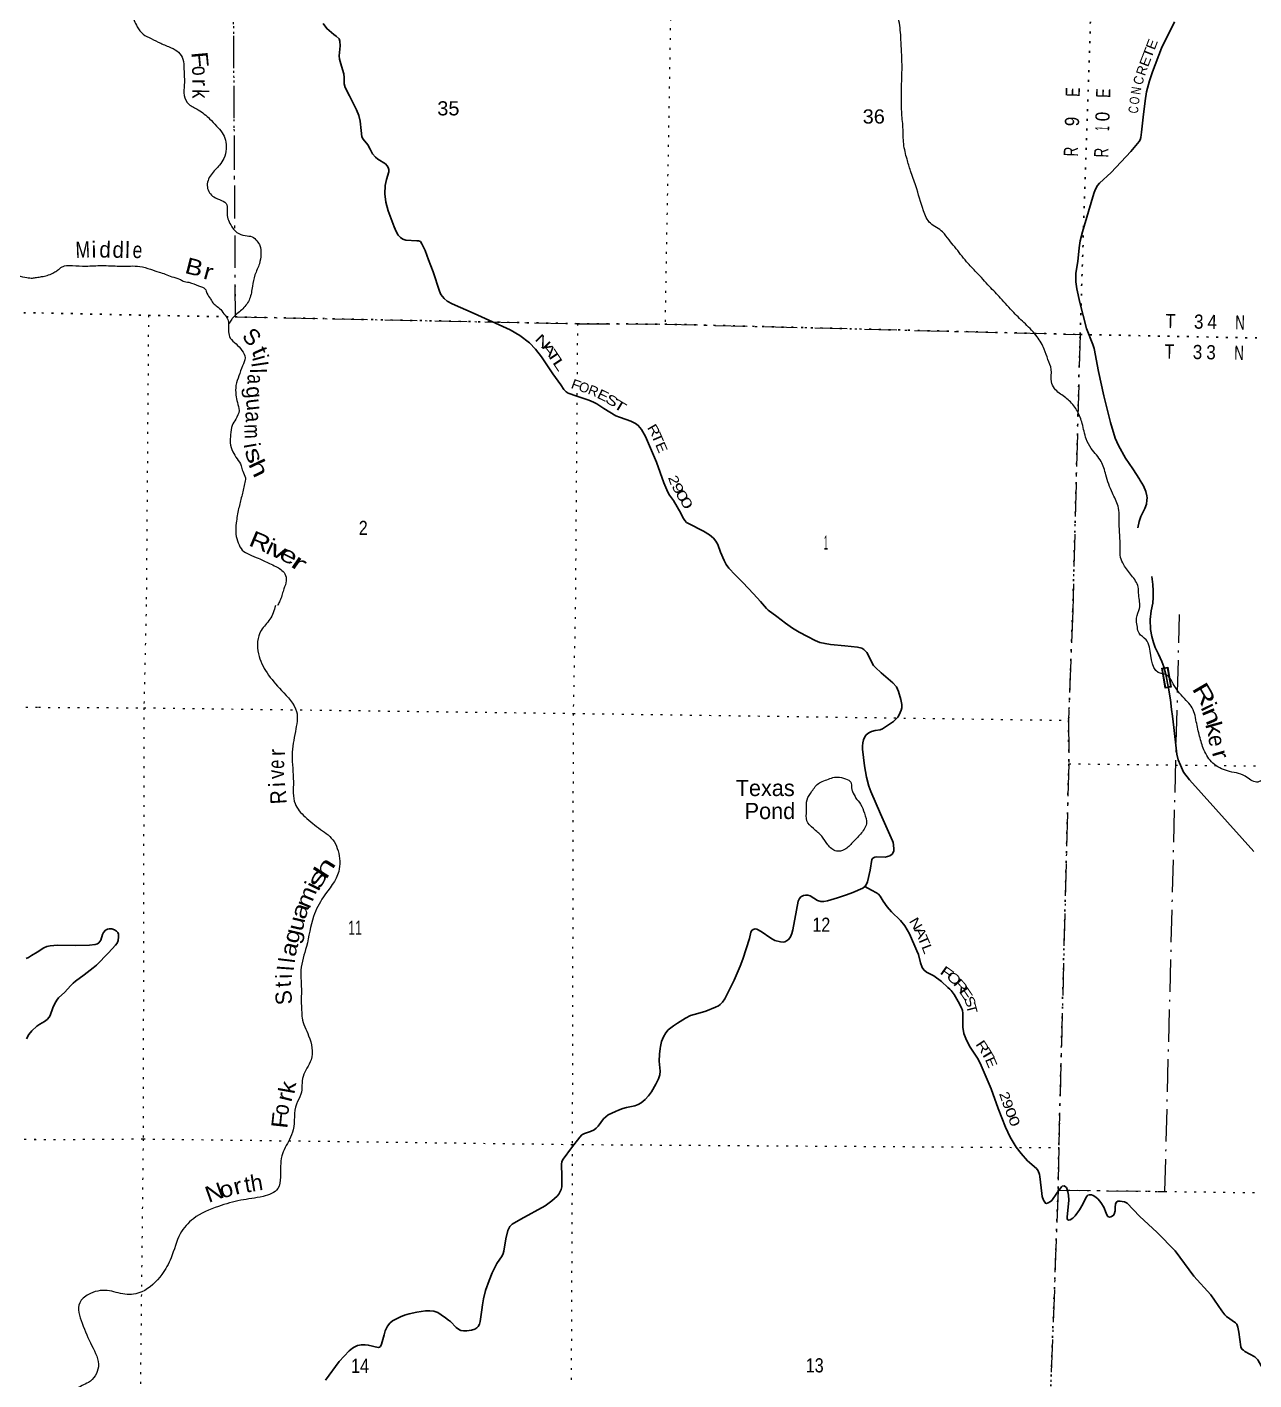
# Model space of a CAD drawing. Header units: feet. Extents: x -1048576 to 137166, y -268550 to 2097152.
# Drawn here: x -153338 to -138195, y 312388 to 329090 of the extents above; entities that cross this region are included whole.
import ezdxf
from ezdxf.enums import TextEntityAlignment as Align

# ---------------------------------------------------------------- set-up
doc = ezdxf.new("R2010")
doc.units = ezdxf.units.FT
doc.header["$LTSCALE"] = 80
doc.linetypes.add('DOT_DASHED', pattern=[7.7, 5, -1.2, 0.3, -1.2])
doc.linetypes.add('DOTTED', pattern=[1.5, 0.3, -1.2])
for name, color, linetype, lineweight in [('29', 7, 'Continuous', 25), ('31', 7, 'Continuous', 13), ('39', 7, 'Continuous', 13), ('44', 7, 'DOT_DASHED', 13), ('6', 7, 'DOTTED', 25), ('7', 7, 'DOTTED', 13)]:
    doc.layers.add(name, color=color, linetype=linetype, lineweight=lineweight)
doc.layers.add('30', color=7, linetype='Continuous')
doc.layers.add('41', color=7, linetype='Continuous')

msp = doc.modelspace()

# ---------------------------------------------------------------- linework, layer by layer
at = {"layer": '29'}
for points in [[(-149684.14, 329133.42), (-149639.9, 329071.28), (-149551.67, 328997.94), (-149521.48, 328977.06), (-149484.42, 328944.14), (-149476.17, 328915.33), (-149474.03, 328860.03), (-149485.06, 328734.85), (-149482.27, 328695.09), (-149457.76, 328609.42), (-149428.69, 328511.93), (-149424.53, 328467.77), (-149422.47, 328388.44), (-149413.37, 328342.45), (-149359.66, 328241.07), (-149272.2, 328066.72), (-149245.32, 327997.44), (-149228.86, 327927.03), (-149215.59, 327813.81), (-149206.1, 327734.96), (-149191.7, 327707.25), (-149134.2, 327637.49), (-149104.35, 327582.74), (-149074.32, 327526.17), (-149038.52, 327483.29), (-149008.43, 327460.33), (-148916.06, 327401.63), (-148895.19, 327375.98), (-148880.78, 327355.41), (-148874.22, 327330.64), (-148874.58, 327301.9), (-148901.38, 327207.6), (-148919.8, 327133.1), (-148922.88, 327032), (-148911.57, 326926.87), (-148882.11, 326819.6), (-148808.93, 326625.15), (-148781.69, 326565.08), (-148757.27, 326519.75), (-148728.15, 326491.01), (-148699.33, 326472.49), (-148662.9, 326458.48), (-148527.77, 326451.48), (-148507.91, 326451.98), (-148483.44, 326443.09), (-148464.67, 326414.95), (-148425.77, 326331.58), (-148382.2, 326217.9)], [(-139175.64, 329155.78), (-139335.48, 328829.64), (-139448.67, 328535.49), (-139485.36, 328427.09), (-139521.15, 328289.54), (-139538.78, 328178.02), (-139561.83, 327978.72), (-139581.86, 327791.06), (-139589.96, 327726.4), (-139600.35, 327696.37), (-139612.69, 327675.79), (-139653.84, 327628.43), (-139716.36, 327553.55), (-139958.42, 327294.65), (-140100.3, 327163.11), (-140125.1, 327132.18), (-140155.84, 327080.76), (-140172.25, 327033.52), (-140238.49, 326811.77), (-140312.08, 326564.08), (-140338.06, 326450.86), (-140353.17, 326366.48), (-140370.25, 326196.55), (-140394.22, 326051.55), (-140393.77, 326020.96), (-140392.12, 325946.58), (-140382.88, 325859.27), (-140343.8, 325691.33), (-140261.48, 325369.55), (-140183.94, 325170.71), (-140168.53, 325120.43), (-140114.16, 324839.25), (-140045.83, 324535.75), (-139963.57, 324207.92), (-139908.53, 324015.62), (-139868.57, 323923.54), (-139779.26, 323766.24), (-139691.48, 323634.32), (-139609.18, 323507.82)], [(-148382.2, 326217.9), (-148324.86, 326068.26), (-148247.97, 325829.35), (-148229.8, 325787.28), (-148190.15, 325738.04), (-148153.62, 325707.04), (-148089.76, 325672.69), (-147818.26, 325555.65), (-147373.9, 325350.53), (-147256.07, 325281.31), (-147137.02, 325191.31), (-147062.54, 325114.66), (-146989, 325020.58), (-146847.36, 324807.48), (-146751.54, 324671.46), (-146712.46, 324614.64), (-146685.6, 324586.16), (-146658.93, 324571.44), (-146552.83, 324532.7), (-146405.73, 324483.02), (-146347.59, 324458.55), (-146304.86, 324437.78), (-146219.05, 324380.88), (-146070.42, 324290.96), (-146026.94, 324273.22), (-145943.66, 324243.61), (-145884.91, 324223.88), (-145829.32, 324197.14), (-145794.9, 324171.87), (-145755.2, 324121.02), (-145705.14, 324033.87), (-145570.31, 323719.81), (-145479.43, 323464.64), (-145429.87, 323347.13), (-145409.11, 323310.21), (-145360.04, 323243.61), (-145270.41, 323089.46), (-145244.35, 323036.52), (-145218.64, 322998.19), (-145199.05, 322974.79), (-145172.52, 322959.48), (-144989.63, 322865.28), (-144917.01, 322822.58), (-144867.6, 322781.44), (-144835.19, 322742.99), (-144812, 322701.18), (-144777.69, 322609.26), (-144735.77, 322503.62), (-144708.23, 322455.25), (-144676.05, 322408.97), (-144600.23, 322329.25), (-144504.12, 322231.61), (-144372.01, 322091.3), (-144283.94, 321997.76), (-144211.75, 321913.12)], [(-139609.18, 323507.82), (-139597.74, 323490.24), (-139559.65, 323425.56), (-139530.16, 323354.42), (-139518.44, 323304.14), (-139514.32, 323277.39), (-139516.83, 323249.28), (-139522.52, 323201.23), (-139541.82, 323146.42), (-139593.01, 323047.79), (-139610.95, 322985.09), (-139626.35, 322906.62)], [(-139455.36, 322305.44), (-139443.94, 322209.19), (-139438.51, 322131.6), (-139437.7, 322048.65), (-139443.7, 321978.1), (-139463.16, 321882.88)], [(-144211.75, 321913.12), (-144188.95, 321889.83), (-144082.62, 321813.35), (-143976.29, 321729.4), (-143889.05, 321668.51), (-143810.26, 321621.2), (-143707.11, 321567.91), (-143608.8, 321514.87), (-143552.94, 321494.13), (-143489.41, 321479.43), (-143422.25, 321468.24), (-143246.63, 321449.75), (-143090.2, 321432.79), (-143032.97, 321421.34), (-143009.98, 321406.68), (-142989.2, 321386.11), (-142974.54, 321367.5), (-142889.57, 321210.24), (-142866.35, 321182.82), (-142796.36, 321119.44), (-142651.26, 320995.28), (-142607.81, 320943.88), (-142580.93, 320886.21), (-142554.82, 320789.21), (-142539.89, 320725.78), (-142540.1, 320685.71), (-142547.35, 320656.76), (-142573.46, 320600.79), (-142590.84, 320571.42), (-142605.18, 320554.16), (-142644.35, 320518.71), (-142728.3, 320459.02), (-142778.66, 320427.31), (-142808.1, 320415.86), (-142868.21, 320406.79), (-142915.64, 320393.68), (-142950.29, 320378.8), (-142980.13, 320352.69), (-142999.77, 320328.57), (-143013.71, 320291.13), (-143023.04, 320251.95), (-143026.77, 320210.91), (-143026.77, 320173.6), (-143000.75, 319968.6), (-142976.41, 319830.36), (-142947.07, 319716.77), (-142924.17, 319653.14), (-142806.2, 319376.29), (-142657.09, 319043.73), (-142649.95, 319022.62), (-142644.36, 318994.63), (-142638.86, 318942.26), (-142640.62, 318918.15), (-142648.09, 318899.5), (-142660.29, 318879.98), (-142687.26, 318860.32), (-142718.97, 318849.13), (-142745.89, 318843.21), (-142850.9, 318847.27), (-142875.67, 318843.53), (-142898.06, 318830.47), (-142912.17, 318814.08), (-142932.96, 318681), (-142966.11, 318536.03), (-142980.14, 318502.15), (-142999.58, 318478.03), (-143021.18, 318461.11), (-143144.3, 318405.15), (-143224.51, 318375.3), (-143336.44, 318337.99), (-143459.56, 318304.42), (-143504.37, 318293.67), (-143541.64, 318293.22), (-143582.96, 318305.31), (-143672.76, 318363.68), (-143702.07, 318373.44), (-143729.21, 318370.85), (-143756.17, 318367.84), (-143787.88, 318351.05), (-143804.78, 318329.84), (-143819.6, 318298.82), (-143841.93, 318186.97), (-143887.08, 317945.15), (-143899.81, 317899.61), (-143914.73, 317856.71), (-143933.82, 317828.76), (-143957.64, 317811.94), (-143983.76, 317795.15), (-144007.29, 317791.76), (-144037.85, 317795.15), (-144106.88, 317813.8), (-144159.88, 317843.26), (-144277.52, 317924.42), (-144329.49, 317953.74), (-144353.12, 317955.58), (-144377.37, 317949.98), (-144392.47, 317936.76), (-144403.48, 317914.54), (-144422.73, 317836.23)], [(-139463.16, 321882.88), (-139475.25, 321774.7), (-139472.21, 321653.84), (-139457.3, 321564.27), (-139435.67, 321492.66), (-139413.74, 321429.14), (-139372.28, 321346.7), (-139331.12, 321256.17), (-139306.15, 321190.83), (-139284.41, 321096.65), (-139251.34, 320928.56), (-139225.16, 320782.9), (-139213.38, 320663.1), (-139202.22, 320581.77), (-139185.05, 320443.56)], [(-138196.73, 318913.63), (-138988.87, 319794.89), (-139062.51, 319892.53), (-139102.84, 319978.47), (-139129.14, 320043.36), (-139148.42, 320115.27), (-139185.05, 320443.56)], [(-142997.36, 318479.77), (-142915.56, 318433.93), (-142853.29, 318401.42), (-142829.65, 318383.72), (-142810.38, 318362.25), (-142770.7, 318297.63), (-142722.71, 318229.8), (-142670.16, 318168.27), (-142557.11, 318058.88), (-142502.58, 317994.75), (-142445.08, 317896.94), (-142354.25, 317684.84), (-142336.56, 317638.45), (-142308.61, 317538.34), (-142289.92, 317479.89), (-142269.91, 317450.62), (-142237.69, 317423.93), (-142148.1, 317375.45), (-142053.01, 317308.27), (-141972.79, 317233.65), (-141949.21, 317211.81), (-141933.62, 317196.35), (-141896.31, 317145.97), (-141845.11, 317058.11), (-141803.04, 316979.95), (-141792.7, 316947.88), (-141786.25, 316914.66), (-141789.44, 316804.22), (-141788.12, 316744.9), (-141773.95, 316666.4), (-141741.48, 316582.61), (-141696.42, 316497.03), (-141607.17, 316362.49), (-141572.99, 316298.45), (-141437.7, 315982.35), (-141351.54, 315737.98), (-141261.06, 315507.69), (-141202.36, 315384.99), (-141130.49, 315260.44), (-141069.91, 315181.65), (-140988.24, 315093.86), (-140878.99, 314996.68), (-140857.25, 314968.99), (-140840.46, 314926.09), (-140836.41, 314900.8), (-140814.3, 314688.02), (-140808.74, 314653.73), (-140791.64, 314606.68), (-140777.03, 314580.98), (-140769.57, 314571.65), (-140756.51, 314567.92), (-140735.99, 314575.38), (-140708.01, 314590.3), (-140690.67, 314602.7), (-140626.23, 314694.48), (-140572.2, 314770.28), (-140560.64, 314778.71), (-140536.39, 314782.44), (-140519.6, 314773.31), (-140510.28, 314763.78), (-140491.62, 314709.68), (-140483.23, 314669.45), (-140478.56, 314608.95), (-140486.15, 314519.85), (-140500.57, 314402.83), (-140500.94, 314381.37), (-140495.35, 314368.31), (-140482.29, 314360.85), (-140461.78, 314362.71), (-140431.93, 314386.96), (-140403.36, 314413.08), (-140346.12, 314489.56), (-140307.59, 314556.83), (-140271.5, 314636.93), (-140252.97, 314662.96), (-140243.51, 314670.52), (-140228.59, 314674.24), (-140200.25, 314672.05), (-140180.09, 314663.05), (-140148.38, 314644.39), (-140118.45, 314617.88), (-140083.09, 314577.24), (-140049.64, 314519.47), (-140018.74, 314446.06), (-140010.34, 314426.13), (-139997.28, 314407.48), (-139979.25, 314398.78), (-139959.97, 314400.02), (-139943.18, 314409.34), (-139928.27, 314422.06), (-139918.93, 314435.46), (-139909.6, 314476.5), (-139906.21, 314516.68), (-139904, 314560.45), (-139892.79, 314583.16), (-139874.16, 314594.02), (-139848.04, 314595.89), (-139821.88, 314591.9), (-139792.08, 314586.56), (-139759.65, 314570.47)], [(-153212.31, 317670.53), (-153131.05, 317724.16), (-153094.7, 317739.66), (-153053.81, 317746.93), (-152962.71, 317755.27), (-152738.43, 317752.94), (-152566.6, 317755.67), (-152497.76, 317762.43), (-152469.31, 317772.71), (-152452.88, 317783.8), (-152428, 317815.68), (-152406.42, 317886.05), (-152394.92, 317913.5), (-152371.01, 317939.96), (-152345.82, 317954.24), (-152322.13, 317959.24), (-152291.59, 317957.71), (-152257.76, 317943.83), (-152235.61, 317928.97), (-152218.64, 317912.04), (-152208.25, 317892.31), (-152208.4, 317859.51), (-152215.12, 317813.74), (-152226.62, 317779.41), (-152247.24, 317754.37), (-152334, 317662.17), (-152482.5, 317509.33), (-152521.44, 317476.02), (-152634.36, 317390.93), (-152739.87, 317313.01), (-152769.78, 317286.37), (-152802.51, 317253.6), (-152873.01, 317175.11), (-152951.46, 317104.24), (-152971.91, 317077.93), (-152995.43, 317036.38), (-153022.29, 316981.83), (-153052.86, 316888.84), (-153067.01, 316865.4), (-153090.08, 316837.94), (-153124.6, 316813.93), (-153179.84, 316781.88), (-153218.6, 316755.91)], [(-144422.73, 317836.23), (-144502.46, 317582.95), (-144535.93, 317496.67), (-144612.65, 317322.17), (-144726.28, 317091.79), (-144756.05, 317052.69), (-144782.17, 317022.84), (-144802.69, 317008.33), (-144839.99, 316989.26), (-144961.6, 316942.66), (-145032.14, 316920.24), (-145104.89, 316901.59), (-145150.66, 316885.65), (-145211.22, 316853.08), (-145311.96, 316793.39), (-145361.31, 316758.28), (-145423.88, 316709.44), (-145455.9, 316675.18), (-145483.58, 316623.63), (-145505.96, 316567.67), (-145519.02, 316506.11), (-145522.35, 316480.29), (-145532.08, 316409.1), (-145535.54, 316322.79), (-145522.75, 316202.04), (-145526.7, 316154.76), (-145543.27, 316106.9), (-145577.44, 316040.47), (-145629.08, 315946.47), (-145669.17, 315896.63), (-145711.16, 315851.34), (-145757.79, 315810.3), (-145796.59, 315787.87), (-145838.01, 315772.99), (-145938.75, 315752.2), (-145983.51, 315739.41), (-146037.61, 315718.89), (-146077.19, 315700.28), (-146166.33, 315659.19), (-146195.63, 315637.87), (-146222.29, 315612.55), (-146289.44, 315521.15), (-146313.62, 315494.54), (-146339.81, 315474.51), (-146383.14, 315453.42), (-146459.2, 315431.61), (-146488.98, 315415.02), (-146517.03, 315384.97), (-146619.49, 315251.72), (-146722.23, 315114.48), (-146735.94, 315084.09), (-146740.88, 315049.19), (-146737.43, 314904.12), (-146739.01, 314771.23), (-146746.74, 314738.46), (-146761.4, 314705.94), (-146774.46, 314681.69), (-146796.84, 314656.52), (-146862.13, 314597.75), (-146944.66, 314538.04), (-147242.93, 314373.94), (-147349.01, 314310.47), (-147363.94, 314299.28), (-147378.11, 314281.51), (-147391.92, 314258.24), (-147403.11, 314232.12), (-147429.56, 314130.83), (-147453.48, 313978.42), (-147463.42, 313949.47), (-147475.86, 313918.72), (-147538.56, 313827.55), (-147598.98, 313711.66), (-147635.64, 313617.08), (-147679.2, 313493.4), (-147704.75, 313389.89), (-147716.51, 313316.18), (-147723.6, 313252.73), (-147746.65, 313107.56), (-147755.68, 313077.41), (-147770.61, 313047.56), (-147786.57, 313029.46), (-147811.65, 313013.98), (-147852.69, 313000.92), (-147908.65, 312993.46), (-147949.69, 312993.46), (-147985.14, 312999.06), (-148001.22, 313007.33), (-148041.1, 313036.37), (-148111.99, 313110.98), (-148136.3, 313127.26)], [(-153349.6, 317589.04), (-153318.78, 317603.33), (-153282.3, 317626.19), (-153212.31, 317670.53)], [(-153344.48, 316597.33), (-153314.83, 316652.67), (-153281.11, 316698.71), (-153218.6, 316755.91)], [(-139759.65, 314570.47), (-139609.17, 314411.82), (-139388.8, 314209.34), (-139168.95, 313980.58), (-138936.54, 313670.68), (-138728.9, 313438.11), (-138590.74, 313239.7), (-138553.85, 313192.02), (-138534.77, 313172.54), (-138422.85, 313092.33), (-138406.06, 313075.54), (-138393, 313040.1), (-138382.24, 312976.33), (-138355.46, 312795.81), (-138344.5, 312769.61), (-138325.84, 312754.68), (-138306.02, 312740.25), (-138185.93, 312672.6), (-138162.19, 312654.54), (-138148.63, 312637.16), (-138060.5, 312480.65), (-138012.58, 312392.7), (-137999.52, 312374.04)], [(-148136.3, 313127.26), (-148171.68, 313155.76), (-148227.64, 313193.06), (-148268.68, 313219.18), (-148318.08, 313235.95), (-148367.55, 313241.57), (-148421.65, 313239.7), (-148527.98, 313222.91), (-148621.26, 313206.12), (-148678.73, 313188.35), (-148729.45, 313166.95), (-148779.82, 313142.69), (-148828.32, 313118.44), (-148860.5, 313090.76), (-148889.88, 313051.29), (-148917.86, 312993.46), (-148932.03, 312946.53), (-148964.5, 312831.16), (-148977.3, 312801.79), (-148988.75, 312791.99), (-149003.84, 312788.15), (-149126.52, 312818.84), (-149165.97, 312821.83), (-149210.74, 312822.33), (-149261.11, 312811.13), (-149300.28, 312791.99), (-149321.28, 312780.15), (-149361.84, 312747.22), (-149484.16, 312615.45), (-149656.42, 312384.19)]]:
    msp.add_lwpolyline(points, dxfattribs=at)
at = {"layer": '31'}
for p, q in [((-139258.31, 321187.4), (-139215.22, 320941.14)), ((-139215.22, 320941.14), (-139289.09, 320928.22))]:
    msp.add_line(p, q, dxfattribs=at)
msp.add_lwpolyline([(-139289.09, 320928.22), (-139332.18, 321174.48), (-139258.31, 321187.4)], dxfattribs=at)
msp.add_lwpolyline([(-139322.91, 321167.97), (-139264.81, 321178.13), (-139224.48, 320947.64), (-139282.58, 320937.48)], close=True, dxfattribs=at)
at = {"layer": '39'}
for points in [[(-139726.18, 284721.75), (-139786.61, 284683.23), (-139865.18, 284636.58), (-139935.68, 284589.96), (-139981.99, 284555.51), (-140024.23, 284506.92), (-140030.24, 284490.75), (-140030.24, 284490.75), (-140086.75, 284492.64)], [(-139616.26, 321886.38), (-139608.34, 321910.27), (-139617.51, 322080.4), (-139623.43, 322177.47), (-139705.01, 322318.56), (-139802.9, 322451.93), (-139841.21, 322543.63), (-139846.55, 322666.93), (-139858.15, 322964.04), (-139871.67, 323174.36), (-139942.68, 323337.44), (-140022.44, 323561.29), (-140081.27, 323728.15), (-140202.81, 323886.26), (-140264.72, 324004.72), (-140314.96, 324195.63), (-140374.15, 324346.34), (-140474.13, 324475.71), (-140597.05, 324571.24), (-140658.28, 324629.1), (-140694.8, 324710.67), (-140697.46, 324864.2), (-140737.12, 324986.22), (-140782.73, 325112.41), (-140870.1, 325265.75), (-141015.82, 325424.37), (-141159.92, 325564.79), (-141321.32, 325743.95), (-141459.29, 325888.27), (-141618.81, 326061.33), (-141740.93, 326193.2), (-141888.13, 326376.09), (-141958.82, 326462.43), (-142037.3, 326561.05), (-142188.21, 326667.28), (-142273.51, 326822.59), (-142369.59, 327129.59), (-142434.06, 327314.75), (-142477.26, 327459.06), (-142517.47, 327647.73), (-142527.13, 327849.89), (-142542.92, 328048.14), (-142544.56, 328248.1), (-142542.31, 328441.92), (-142538.26, 328625.61), (-142544.87, 328783.27), (-142551.61, 328934.87), (-142576.73, 329167.65), (-142626.69, 329370.67), (-142674.83, 329565.57), (-142723.94, 329716.07), (-142812.25, 329917.89), (-142893.65, 330067.06), (-142993.5, 330202.49), (-143062.45, 330276.67), (-143137.79, 330334.83), (-143226.92, 330316.55), (-143371.13, 330269.16), (-143447.09, 330299.06), (-143535.34, 330412.03), (-143657.99, 330519.67), (-143756.9, 330606.61), (-143811.91, 330672.42), (-143875.62, 330801.01), (-143964.42, 330980.63), (-144077.53, 331154.71), (-144202.88, 331323), (-144288.18, 331478.31), (-144363.49, 331629.37), (-144441.26, 331760.29), (-144585.24, 331906.76), (-144782.34, 332112.94), (-144953.5, 332306.44), (-145204.65, 332439.06), (-145377.24, 332567.97), (-145501.28, 332703.92), (-145691.79, 332843.31), (-145974.95, 332895.84), (-146193.29, 332870.23), (-146460.85, 332807.32), (-146651.35, 332855.83), (-146852.91, 332951.04), (-146953.34, 333060.22), (-147117.88, 333279.84), (-147262.72, 333478.84), (-147406.52, 333724.26), (-147480.4, 333849.03), (-147525.51, 333906.55), (-147783.17, 334109.99), (-148041.93, 334262.96), (-148254.79, 334394.76)], [(-153126.82, 330099.27), (-153121.16, 330095.37), (-153050.07, 330087.17), (-152959.2, 330093.29), (-152852.56, 330082.93), (-152774.49, 330057.02), (-152692.87, 330008.82), (-152593.08, 329962.25), (-152517.69, 329906.1), (-152453.67, 329791.64), (-152417.33, 329702), (-152366.89, 329612.06), (-152303.64, 329554.16), (-152216.07, 329501.79), (-152141.48, 329409.32), (-152048.21, 329249.8), (-151979.03, 329094.83), (-151906.46, 329002.4), (-151806.84, 328947.75), (-151689.13, 328890.7), (-151559.27, 328835.41), (-151467.76, 328778.92), (-151417.18, 328695.03), (-151401.85, 328567.48), (-151397.92, 328379.58), (-151398.89, 328244.3), (-151340.74, 328138.04), (-151225.35, 328066.9), (-151084.61, 327956.84), (-151001.87, 327868.23), (-150931.09, 327785.93), (-150890.77, 327694.19), (-150881.08, 327584.93), (-150909.86, 327468.42), (-150962.07, 327386.74), (-151067.53, 327267.84), (-151113.24, 327115.34), (-151033.27, 326992.45), (-150937.42, 326950.01), (-150872.11, 326894.08), (-150870.03, 326805.18), (-150825.09, 326648.71), (-150748.53, 326554.17), (-150646.54, 326515.63), (-150558.17, 326499.6), (-150500.79, 326449.9), (-150463.74, 326392.56), (-150452.03, 326283.26), (-150470.69, 326168.55), (-150526.16, 326030.4), (-150557.49, 325889.71), (-150591.15, 325734.93), (-150674.49, 325613.53), (-150789.71, 325508.97), (-150818.73, 325473.24), (-150850.65, 325420.13)], [(-157840.22, 326475.12), (-157765.32, 326487.74), (-157615.13, 326436.24), (-157537.1, 326406.39), (-157438.22, 326408.43), (-157326.14, 326462.7), (-157219.12, 326468.61), (-157136.45, 326466.94), (-157023.72, 326456.58), (-156907.38, 326425.96), (-156748.65, 326396.49), (-156617.18, 326414.03), (-156504.36, 326407.7), (-156389.52, 326401.34), (-156295.23, 326377.22), (-156219.09, 326353.47), (-156130.67, 326337.55), (-155964.05, 326299.85), (-155797.31, 326268.2), (-155639.6, 326190.3), (-155507.6, 326137.15), (-155258.53, 326087.68), (-155154.37, 326053.27), (-155060.85, 325992.82), (-154935.06, 325931.71), (-154794.82, 325886.47), (-154652.1, 325863.39), (-154427.93, 325877.03), (-154287.75, 325924.67), (-154184.08, 325962.96), (-154108.16, 326024.02), (-154032.29, 326083.06), (-153939.21, 326097.33), (-153814.46, 326082.7), (-153699.58, 326078.35), (-153598.94, 326068.24), (-153448.67, 326020.77), (-153340.22, 325998.39), (-153271.8, 325990.94), (-153221.18, 326000.02), (-153158.47, 326008.84), (-153154.96, 326009.93)], [(-153154.96, 326009.93), (-153089.24, 326022.81), (-153022.02, 326053.68), (-152971.01, 326080.86), (-152934.06, 326110.36), (-152876.91, 326141.44), (-152778.02, 326145.38), (-152610.78, 326139.77), (-152415.05, 326145.66), (-152197.42, 326138.97), (-152062.3, 326140.11), (-151945.44, 326135.58), (-151815.15, 326100.47), (-151709.08, 326063.87), (-151632.98, 326040.02), (-151551.01, 326007.97), (-151454.89, 325977.63), (-151413.06, 325954.52), (-151340.81, 325938.83), (-151220.77, 325895.87), (-151138.98, 325855.74), (-151117.92, 325804.8), (-151075.09, 325735.22), (-151051.75, 325696.35), (-151018.29, 325659.28), (-150962.75, 325617.7), (-150907.78, 325549.88), (-150860.96, 325478.19), (-150850.25, 325415.36), (-150850.19, 325326.5), (-150829.67, 325251.34), (-150758.67, 325179.13), (-150687.84, 325098.85), (-150645.55, 325005.05), (-150679.98, 324906.83), (-150723, 324784.57), (-150759.89, 324666.21), (-150760.5, 324547.08), (-150742.35, 324455.81), (-150722.36, 324356.43), (-150763.05, 324248.25), (-150807.07, 324172.45), (-150825.73, 324057.74), (-150829.97, 323956.86), (-150800.12, 323847.17), (-150745.56, 323761.18), (-150695.07, 323673.26), (-150676.38, 323606.22), (-150643.9, 323524.74), (-150653.6, 323450.23), (-150689.23, 323297.51), (-150726.88, 323144.84), (-150756.95, 322969.79), (-150760.06, 322828.5), (-150732.19, 322720.87), (-150681.7, 322632.95), (-150594.17, 322578.56), (-150484.3, 322531.77), (-150346.56, 322468.23), (-150266.75, 322430.17), (-150207.04, 322394.56), (-150155.84, 322338.93), (-150139.56, 322253.76), (-150167.99, 322153.4), (-150189.61, 322087.22), (-150211.24, 322021.04), (-150236.58, 321969.08), (-150247.15, 321947.09)], [(-150271.38, 321947.34), (-150341.53, 321779.5), (-150448.09, 321641.87), (-150483.59, 321352.88), (-150375.97, 321118.76), (-150199.78, 320900.96), (-150011.36, 320638.74), (-150026.81, 320394.24), (-150066.34, 320103.22), (-150051.27, 319773.94), (-150030.32, 319503.26), (-149906.93, 319338.42), (-149714.61, 319184.75), (-149548.7, 319033.6), (-149499.95, 318920.56), (-149491.15, 318666.02), (-149679.94, 318350.42), (-149802.35, 318109.73), (-149890.09, 317739.8), (-149957.86, 317446.7), (-149953.25, 317244.68), (-149952.57, 317006.28), (-149948.32, 316931.53), (-149944.08, 316858.81), (-149862.73, 316636.75), (-149833.63, 316339.83), (-149931.93, 316135.55), (-149959.55, 315915.27), (-150013.69, 315793.93), (-150053.14, 315476.64), (-150099.22, 315357.34), (-150193.48, 315153.07), (-150210.9, 314892.41), (-150242.78, 314750.91), (-150426.14, 314653.52), (-150700.45, 314606.44), (-150976.7, 314531.07), (-151285.02, 314378.85), (-151447.94, 314192.61), (-151560.1, 313895.37), (-151676.56, 313689.03), (-151922.14, 313476.34), (-152129.91, 313445.57), (-152347.98, 313491.55), (-152581.93, 313442.54), (-152688.59, 313341.28), (-152659.62, 313088.8), (-152537.75, 312810.27), (-152458.3, 312547.8), (-152580.85, 312357.61), (-152725.9, 312272.43), (-152777.98, 312136.95), (-152856.34, 312017.57), (-153049.3, 311746.41), (-153159.74, 311556.25), (-153240.02, 311400.51), (-153266.05, 311329.74)], [(-136030.58, 320445.97), (-136066.7, 320496.26), (-136107.16, 320532.53), (-136317.07, 320546.21), (-136343.28, 320536.05), (-136460.25, 320511.54), (-136799.3, 320522.9), (-136984.78, 320459.85), (-137019, 320429.47), (-137263.08, 320396.6), (-137391.84, 320260.95), (-137625.32, 320046.27), (-137766.24, 319928.77), (-138034.35, 319829.17), (-138163.32, 319768.27), (-138302.77, 319840.69), (-138522.92, 319906.87), (-138700.77, 320001.43), (-138812.23, 320166.85), (-138865.18, 320334.42), (-138906.05, 320514.14), (-138968.21, 320705.03), (-139029.9, 320776.5), (-139112.89, 320867.23), (-139177.73, 320960.02), (-139309.32, 321105.2), (-139340.13, 321108.26), (-139485.82, 321434.12), (-139526.44, 321526.96), (-139613.44, 321605.56), (-139633.84, 321682.29), (-139646.18, 321763.07), (-139616.26, 321886.38)], [(-143112.88, 319575.34), (-143050.1, 319494.67), (-143003.37, 319385.67), (-142978.78, 319254.4), (-143053.08, 319126.96), (-143149.65, 319021.68), (-143248.29, 318936.6), (-143349.13, 318916.18), (-143454.29, 318994.73), (-143529.25, 319099.62), (-143632.44, 319194.35), (-143713.43, 319291.14), (-143717.82, 319414.38), (-143710.14, 319551.78), (-143651.91, 319654.95), (-143557.37, 319760.22), (-143484.81, 319790.68), (-143335.59, 319831.43), (-143234.62, 319807.41), (-143169.94, 319769.17), (-143161.66, 319694.43), (-143149.43, 319654.05), (-143106.82, 319571.31)]]:
    msp.add_spline(points, degree=3, dxfattribs=at)
at = {"layer": '44'}
for points in [[(-153049.92, 341282.44), (-150643.05, 341221.35), (-150721.51, 336105.7), (-150803.49, 330830.58), (-150769.47, 325512.58), (-146544.85, 325427.95), (-145464.14, 325422.93), (-140341.14, 325294.78), (-140432.12, 321888.96)], [(-140432.12, 321888.96), (-140482.79, 320531), (-140480.98, 319995.14), (-140604.81, 315255.78), (-140612.91, 314731.96), (-140792.81, 309896.19), (-143960.87, 309923.83), (-144014.69, 307348.65), (-146661.21, 307355.17), (-146691.25, 304644.48), (-146713.76, 299268.33), (-146722.93, 293970.83), (-141597.6, 294062.64), (-141644.61, 288670.72), (-147217.37, 288662.91), (-149878.66, 288709.57), (-149806.41, 293919.44), (-149291.2, 293926.58), (-149303.68, 296670.12), (-152046.85, 296678.16), (-152035.13, 299309.07), (-151994.93, 304652.58), (-151966.7, 310006.39), (-153264.87, 310029.17)], [(-140612.91, 314731.96), (-139293.02, 314714.84), (-139113.04, 321839.74)]]:
    msp.add_lwpolyline(points, dxfattribs=at)
at = {"layer": '6'}
for points in [[(-140432.12, 321888.96), (-140341.14, 325294.78), (-140164.98, 330634.52), (-140133.57, 335902.65), (-139959.85, 341131.37), (-139944.76, 342639.59)], [(-183787.3, 326000.58), (-183057.09, 325985.81), (-182543.01, 325973.39), (-177765.35, 325943.36), (-177220.69, 325946.47), (-172432.65, 325930.36), (-171888.24, 325921.37), (-167852.17, 325827.59), (-166807.76, 325808.47), (-162545.7, 325718.2), (-161467.14, 325692.33), (-157156.36, 325617.23), (-156140.01, 325606.76), (-153158.05, 325560.51)], [(-153158.05, 325560.51), (-151839.79, 325531.51), (-150769.47, 325512.58), (-146544.85, 325427.95), (-145464.14, 325422.93), (-140341.14, 325294.78), (-137094.04, 325231.14)], [(-140432.12, 321888.96), (-140482.79, 320531), (-140480.98, 319995.14), (-140604.81, 315255.78), (-140612.91, 314731.96), (-140792.81, 309896.19), (-140799.78, 309445.39), (-141026, 304620.47), (-141056.47, 303957.74), (-141222.46, 299237.01), (-141227.27, 298664.86), (-141385.23, 294071.38)]]:
    msp.add_lwpolyline(points, dxfattribs=at)
at = {"layer": '7'}
for p, q in [((-151839.79, 325531.51), (-151867.51, 321962.14)), ((-146544.85, 325427.95), (-146549.72, 324788.38)), ((-146551.38, 324569.48), (-146571.5, 321926.63)), ((-140480.98, 319995.14), (-135920.55, 319941.09)), ((-140612.91, 314731.96), (-135463.84, 314665.17))]:
    msp.add_line(p, q, dxfattribs=at)
for points in [[(-145124.78, 348246.78), (-145153.57, 346376.36), (-145315.46, 341135.26), (-145335.7, 336008.26), (-145368.82, 330754.3), (-145464.14, 325422.93)], [(-150643.05, 341221.35), (-150721.51, 336105.7), (-150803.49, 330830.58), (-150769.47, 325512.58)], [(-151867.51, 321962.14), (-151896.53, 320685.48), (-151906.08, 315363.72), (-151966.7, 310006.39), (-151994.93, 304652.58), (-152035.13, 299309.07), (-152058.24, 293894.52)], [(-146571.5, 321926.63), (-146597.83, 320616.8), (-146609.39, 315295.07), (-146633.43, 309951.31), (-146691.25, 304644.48), (-146713.76, 299268.33), (-146722.93, 293970.83)], [(-169583.12, 320793.37), (-167955.58, 320783.8), (-162605, 320764.82), (-157193.9, 320744.4), (-153191.53, 320692.08)], [(-153196.11, 320692.14), (-151896.53, 320685.48), (-150231.43, 320663.89)], [(-150205.6, 320663.56), (-146597.83, 320616.8), (-140482.79, 320531)], [(-153228.24, 315354.69), (-157216.74, 315396.9), (-162639.46, 315437.81), (-167991.77, 315468.94), (-172613.32, 315502.8)], [(-153250.36, 315354.92), (-151906.08, 315363.72), (-146609.39, 315295.07), (-140604.81, 315255.78)]]:
    msp.add_lwpolyline(points, dxfattribs=at)

# ---------------------------------------------------------------- texts
at = {"layer": '30'}
for s, rotation, width, p in [('E', 68.953, 1.15, (-139400.17, 328856.46)), ('E', 68.953, 1.15, (-139480.93, 328646.58)), ('T', 68.953, 1.3, (-139441.4, 328749.31)), ('C', 75.415, 0.9, (-139559.97, 328418.35)), ('O', 83.403, 0.75, (-139609.41, 328176.59)), ('N', 81.017, 0.8, (-139591.02, 328295.9)), ('C', 83.403, 0.75, (-139622.66, 328062.07)), ('N', 314.177, 1.65, (-147013.83, 325164.98)), ('A', 308.014, 1.6, (-146941.2, 325071.79)), ('T', 303.611, 1.65, (-146886.61, 324993.98)), ('L', 303.611, 1.65, (-146817.54, 324889.07)), ('F', 339.941, 1.15, (-146581.41, 324617.66)), ('R', 338.771, 1.05, (-146369.03, 324544.05)), ('E', 334.077, 1.25, (-146253.87, 324489.1)), ('S', 328.826, 1.4, (-146149.46, 324428.86)), ('T', 328.826, 1.55, (-146051.32, 324361.22)), ('R', 299.874, 1.25, (-145653.42, 324083.22)), ('T', 293.234, 1.35, (-145611.18, 323992.48)), ('E', 293.234, 1.2, (-145562.09, 323878.11)), ('2', 289.604, 1.25, (-145409.95, 323478.2)), ('9', 299.209, 1.5, (-145355.81, 323366.61)), ('0', 300.583, 1.65, (-145304.4, 323273.05)), ('0', 300.176, 1.65, (-145250.5, 323185.97)), ('N', 300.45, 1.25, (-142419.39, 317991.37)), ('A', 295.671, 1.3, (-142361.67, 317883.05)), ('T', 293.183, 1.35, (-142324.69, 317792)), ('L', 290.873, 1.25, (-142280.6, 317686.9)), ('F', 324.759, 1.6, (-142018.42, 317367.04)), ('O', 320.749, 1.4, (-141935.26, 317299.1)), ('R', 311.929, 1.55, (-141856.47, 317211.75)), ('E', 304.319, 1.45, (-141798.07, 317122.94)), ('S', 294.979, 1.2, (-141752.12, 317033.65)), ('T', 284.429, 1.15, (-141734.4, 316955.37)), ('R', 303.559, 1.35, (-141593.33, 316468.25)), ('T', 300.811, 1.55, (-141534.61, 316375.48)), ('E', 293.171, 1.2, (-141491.55, 316285.28)), ('2', 289.422, 1.25, (-141324.28, 315871.18)), ('9', 289.422, 1.25, (-141290.01, 315772.95)), ('0', 291.45, 1.4, (-141250.2, 315665.5)), ('0', 291.45, 1.4, (-141209.05, 315560.26))]:
    msp.add_text(s, height=120, rotation=rotation, dxfattribs=dict(at, width=width)).set_placement(p, align=Align.CENTER)
for s, rotation, p in [('R', 71.301, (-139522.55, 328535.56)), ('O', 338.859, (-146482.88, 324584.89))]:
    msp.add_text(s, height=120, rotation=rotation, dxfattribs=at).set_placement(p, align=Align.CENTER)
at = {"layer": '41'}
for s, rotation, width, p in [('F', 275.279, 1.2, (-151302.53, 328680.49)), ('o', 274.643, 0.8, (-151300.3, 328544.46)), ('k', 269.745, 0.85, (-151298.79, 328266.02)), ('M', 2.284, 0.8, (-152647.08, 326242.86)), ('d', 358.255, 0.95, (-152378.27, 326244.59)), ('d', 358.223, 0.95, (-152216.22, 326241.83)), ('e', 355.886, 0.8, (-151981.3, 326238.41)), ('B', 345.542, 1.2, (-151299.28, 326030.11)), ('r', 344.754, 1.2, (-151123.27, 325973.74)), ('t', 294.005, 1.2, (-150552.72, 325050.51)), ('a', 269.908, 0.8, (-150617.25, 324744.04)), ('a', 273.462, 0.9, (-150641.22, 324274.95)), ('m', 271.689, 0.8, (-150655.28, 324095.65)), ('s', 288.844, 1.4, (-150627.03, 323773.28)), ('h', 295.199, 1.4, (-150568.07, 323602.62)), ('R', 337.178, 1.3, (-150500.12, 322646.62)), ('i', 335.159, 1.15, (-150373.83, 322586)), ('v', 334.703, 1.45, (-150274.28, 322541.26)), ('e', 333.426, 1.4, (-150151.1, 322484.77)), ('r', 325.381, 1.8, (-150033.61, 322394.92)), ('R', 300.25, 1.45, (-138895.59, 320803.19)), ('i', 296.052, 1.15, (-138840.97, 320657.53)), ('n', 292.735, 1.4, (-138803.41, 320549.01)), ('k', 285.637, 1.25, (-138776.82, 320402.77)), ('e', 279.746, 0.95, (-138750.36, 320264.18)), ('e', 87.522, 0.75, (-150165.82, 319985.89)), ('r', 286.343, 1.25, (-138700.3, 320084.8)), ('v', 93.861, 0.85, (-150166.12, 319872.38)), ('R', 93.522, 0.9, (-150137.37, 319589.08)), ('h', 57.684, 1.65, (-149583.02, 318659.19)), ('i', 63.65, 1.2, (-149725.55, 318444.51)), ('s', 61.992, 1.65, (-149671.85, 318534.55)), ('m', 67.641, 1.15, (-149804.47, 318313.38)), ('a', 72.347, 1.25, (-149879.03, 318150.19)), ('u', 76.967, 1.15, (-149920.6, 318001.85)), ('g', 76.967, 1.15, (-149976.35, 317848.79)), ('a', 76.121, 1.15, (-150009.23, 317685.67)), ('k', 79.823, 1.1, (-150027.13, 315982.98)), ('r', 76.253, 1.15, (-150065.55, 315858.83)), ('F', 83.923, 1.2, (-150117.29, 315581.92)), ('o', 80.992, 0.9, (-150108.39, 315712.01)), ('r', 14.143, 1.2, (-150715.4, 314685.17)), ('N', 19.694, 1.15, (-150993.87, 314609.89)), ('o', 16.375, 1.1, (-150853.61, 314648.87))]:
    msp.add_text(s, height=200, rotation=rotation, dxfattribs=dict(at, width=width)).set_placement(p, align=Align.CENTER)
for s, rotation, p in [('r', 271.037, (-151298.37, 328404.91)), ('i', 1.598, (-152510.5, 326243.03)), ('l', 359.221, (-152100.12, 326239.15)), ('S', 312.686, (-150636.51, 325197.63)), ('i', 285.625, (-150554.08, 324981.16)), ('l', 271.471, (-150586.48, 324843.19)), ('l', 278.559, (-150567.44, 324913.06)), ('g', 276.09, (-150630.51, 324572.89)), ('u', 276.458, (-150629.61, 324420.18)), ('i', 279.902, (-150660.86, 323909.33)), ('r', 91.717, (-150156.93, 320136.72)), ('i', 92.988, (-150153.24, 319742.57)), ('l', 83.121, (-150031.26, 317558.23)), ('i', 91.378, (-150068.49, 317373.43)), ('l', 85.837, (-150045.4, 317463.9)), ('S', 97.76, (-150072.61, 317119.95)), ('t', 93.647, (-150082.42, 317276.2)), ('t', 9.93, (-150600.81, 314705.1)), ('h', 9.549, (-150489.17, 314724.04))]:
    msp.add_text(s, height=200, rotation=rotation, dxfattribs=at).set_placement(p, align=Align.CENTER)
for s, p in [('Texas', (-144591.84, 319596.07)), ('Pond', (-144481.68, 319312.35))]:
    msp.add_text(s, height=200, dxfattribs=at).set_placement(p)
at = {"layer": '6'}
for s, rotation, width, p in [('E', 88.11, 0.75, (-140344.14, 328284.26)), ('E', 88.11, 0.75, (-139967.95, 328271.87)), ('0', 88.11, 0.9, (-139976.93, 327982.69)), ('9', 88.11, 0.9, (-140353.1, 327921.81)), ('1', 88.11, 0.45, (-139981.66, 327836.76)), ('R', 88.11, 0.7, (-140366.8, 327549.91)), ('R', 88.11, 0.7, (-139992.02, 327537.03)), ('T', 358.877, 0.85, (-139226.24, 325372.94)), ('3', 358.877, 0.9, (-138877.75, 325366.12)), ('4', 358.877, 0.9, (-138711.42, 325362.86)), ('N', 358.877, 0.7, (-138367.76, 325356.13)), ('T', 358.877, 0.85, (-139239.27, 324998.17)), ('3', 358.877, 0.9, (-138892.76, 324991.34)), ('3', 358.877, 0.9, (-138726.43, 324988.08)), ('N', 358.877, 0.7, (-138379.94, 324981.56))]:
    msp.add_text(s, height=175, rotation=rotation, dxfattribs=dict(at, width=width)).set_placement(p, align=Align.CENTER)
at = {"layer": '7'}
for s, width, p in [('35', 1.05, (-148274.74, 327999.51)), ('36', 1.05, (-143024.1, 327898.92)), ('2', 0.85, (-149244.62, 322819.48)), ('1', 0.4, (-143503.01, 322638.39)), ('11', 0.65, (-149374.06, 317883.8)), ('12', 0.85, (-143645.4, 317920.75)), ('14', 0.85, (-149339.38, 312475.1)), ('13', 0.85, (-143726.96, 312480.84))]:
    msp.add_text(s, height=175, dxfattribs=dict(at, width=width)).set_placement(p)

doc.saveas('drawing.dxf')
